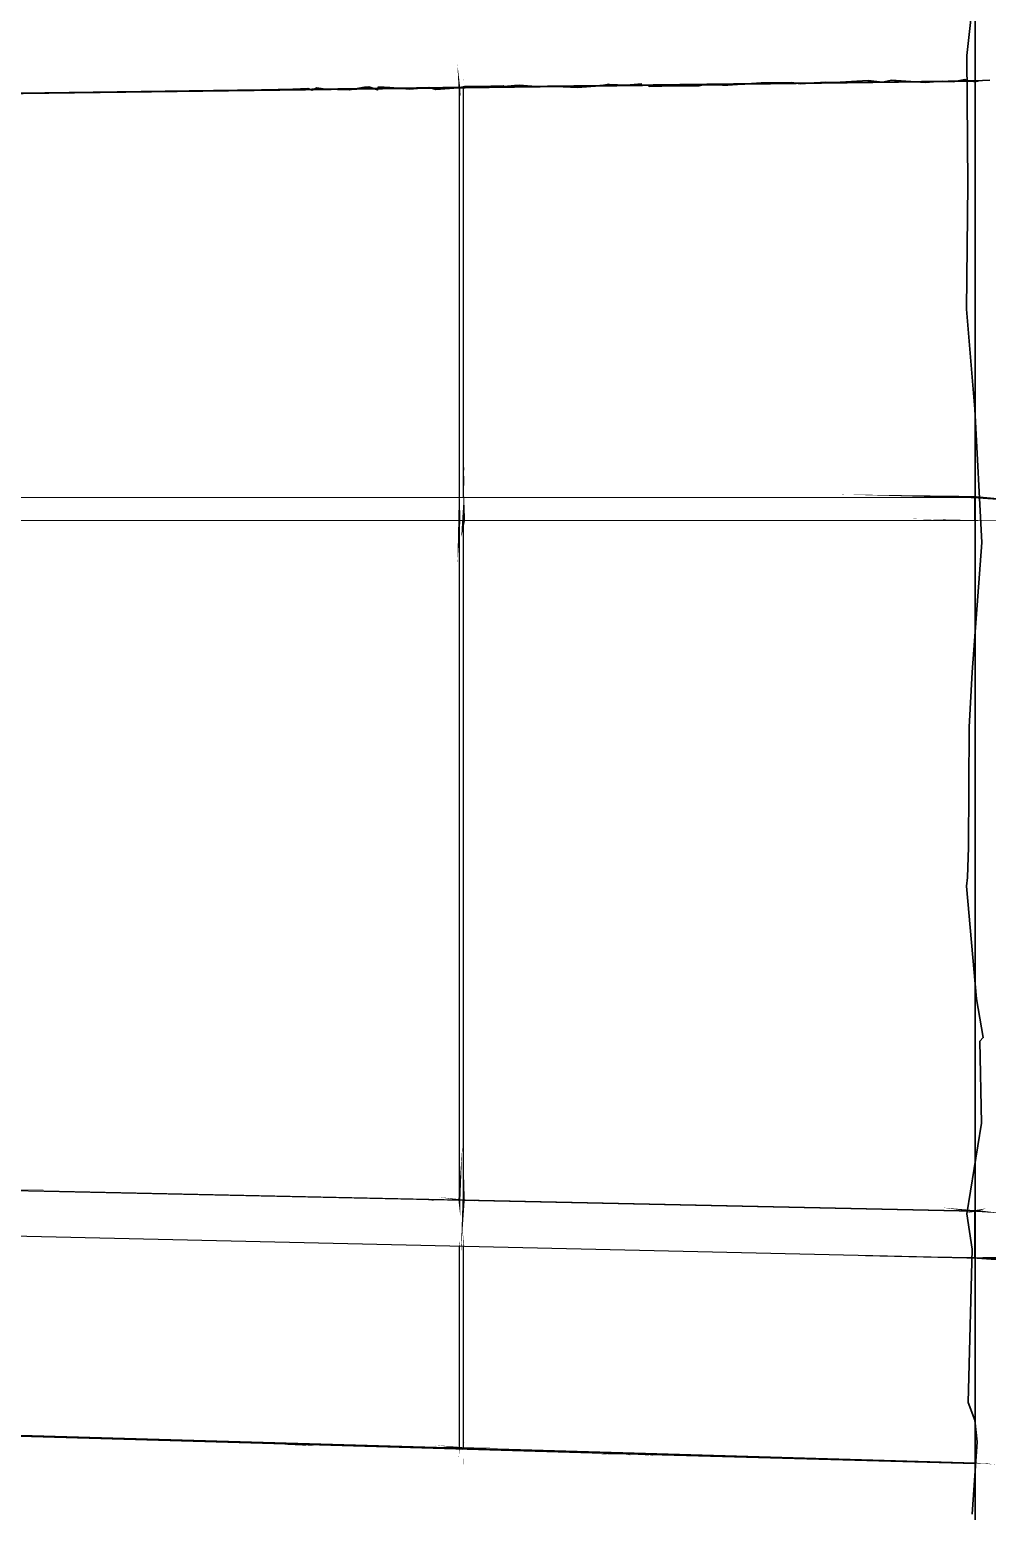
# Model space of a CAD drawing. Header units: inches. Extents: x -877 to 882, y -418 to 410.
# Drawn here: x 177.7 to 281.3, y -203.8 to -43.5 of the extents above; entities that cross this region are included whole.
import ezdxf

# ---------------------------------------------------------------- set-up
doc = ezdxf.new("R2010")
doc.units = ezdxf.units.IN
doc.header["$LTSCALE"] = 0.5
doc.header["$MEASUREMENT"] = 0
doc.layers.get('0').update_dxf_attribs({"lineweight": 18})
for name, color, linetype, lineweight in [('A-Glaz-Curt', 52, 'Continuous', 35), ('A-Glaz-Curt-Unit', 51, 'Continuous', 25), ('A-Wall', 113, 'Continuous', 35)]:
    doc.layers.add(name, color=color, linetype=linetype, lineweight=lineweight)

# ---------------------------------------------------------------- blocks, each defined once
blk = doc.blocks.new('*U12')
at = {"layer": 'A-Glaz-Curt', "color": 143, "linetype": 'Continuous', "lineweight": 35}
for p, q in [((279.99, -251.38), (279.99, 350.37)), ((279.98, -49.03), (279.98, -36.9)), ((205.38, -49.98), (242.23, -49.5)), ((242.23, -49.5), (279.98, -49.03)), ((279.98, -49.03), (279.99, -49.03)), ((169.41, -50.44), (205.38, -49.98)), ((169.41, -195.44), (205.38, -196.48)), ((205.38, -196.48), (242.23, -197.53)), ((242.23, -197.53), (279.98, -198.58)), ((279.98, -210.71), (279.98, -198.58)), ((279.98, -198.58), (279.99, -198.58))]:
    blk.add_line(p, q, dxfattribs=at)
at = {"layer": 'A-Glaz-Curt-Unit', "color": 141, "linetype": 'Continuous', "lineweight": 25}
for p, q in [((224.65, -49.78), (279.99, -49.06)), ((171.58, -50.48), (224.19, -49.79)), ((171.58, -168.93), (224.19, -170.06)), ((224.65, -170.07), (279.99, -171.26)), ((171.58, -195.37), (224.19, -196.9)), ((224.65, -196.91), (279.99, -198.52))]:
    blk.add_line(p, q, dxfattribs=at)
at = {"layer": 'A-Glaz-Curt-Unit', "color": 143, "linetype": 'Continuous', "lineweight": 25}
for p, q in [((224.19, -49.79), (224.65, -49.78)), ((224.19, -94.08), (224.19, -49.79)), ((224.65, -94.08), (224.65, -49.78)), ((66.8, -94.15), (279.93, -94.06)), ((279.93, -96.59), (279.93, -94.06)), ((279.93, -94.06), (279.99, -94.06)), ((171.16, -96.55), (279.93, -96.59)), ((224.19, -170.06), (224.19, -96.57)), ((224.65, -170.07), (224.65, -96.57)), ((279.93, -96.59), (279.99, -96.59)), ((171.16, -168.97), (279.93, -171.3)), ((66.8, -171.48), (279.93, -176.35)), ((224.19, -170.06), (224.65, -170.07)), ((279.93, -171.3), (279.99, -171.29)), ((279.93, -176.35), (279.93, -171.3)), ((224.19, -196.9), (224.19, -175.08)), ((224.65, -196.91), (224.65, -175.09)), ((279.93, -176.35), (279.99, -176.34)), ((224.19, -196.9), (224.65, -196.91))]:
    blk.add_line(p, q, dxfattribs=at)
blk = doc.blocks.new('New Napkin Sketch')
at = {"layer": 'A-Wall', "color": 143, "linetype": 'Continuous', "lineweight": 35}
for p, q in [((279.98, -49.03), (279.98, -36.9)), ((279.98, -49.03), (279.99, -49.03)), ((279.98, -210.71), (279.98, -198.58)), ((279.98, -198.58), (279.99, -198.58))]:
    blk.add_line(p, q, dxfattribs=at)
at = {"layer": 'A-Wall', "color": 143, "linetype": 'Continuous', "lineweight": 25}
for p, q in [((224.19, -49.79), (224.65, -49.78)), ((279.93, -96.59), (279.93, -94.06)), ((279.93, -94.06), (279.99, -94.06)), ((279.93, -96.59), (279.99, -96.59)), ((224.19, -170.06), (224.65, -170.07)), ((279.93, -171.3), (279.99, -171.29)), ((279.93, -176.35), (279.93, -171.3)), ((279.93, -176.35), (279.99, -176.34)), ((224.19, -196.9), (224.65, -196.91))]:
    blk.add_line(p, q, dxfattribs=at)
at = {"layer": 'A-Wall', "color": 143, "linetype": 'Continuous', "lineweight": 35, "extrusion": (0, 0, -1)}
for points in [[(-279.66, -204.08), (-280.19, -196.25), (-279.93, -193.9), (-279.22, -192.01), (-279.65, -175.41), (-279.08, -171.59), (-280.65, -161.78), (-280.48, -152.9), (-280.85, -152.52), (-280.11, -148.33), (-279.04, -136.15), (-279.13, -135.22), (-279.26, -131.91), (-279.34, -118.96), (-279.65, -113), (-280.71, -98.97), (-279.95, -84.54), (-279.04, -73.72), (-279.18, -60.24), (-279.07, -46.29), (-280.21, -35.9)], [(-204.64, -49.93), (-205.38, -49.98), (-207.79, -49.85), (-208.28, -50.05), (-208.77, -49.78), (-209.72, -49.93), (-212.32, -50.01), (-213.94, -49.71), (-214.41, -49.68), (-215.34, -50.01), (-215.46, -49.69), (-216.66, -49.74), (-218.85, -49.94), (-220.89, -49.76), (-221.65, -49.95), (-224.08, -49.78), (-224.74, -49.65), (-226.22, -49.65), (-228.92, -49.58), (-229.04, -49.65), (-230.15, -49.53), (-230.67, -49.49), (-232.48, -49.63), (-234.67, -49.63), (-236.97, -49.73), (-239.37, -49.57), (-240.38, -49.38), (-240.4, -49.43), (-242.23, -49.5), (-243.91, -49.36)], [(-240.59, -49.57), (-242.23, -49.5), (-244.64, -49.48), (-244.72, -49.63), (-247.45, -49.57), (-250.12, -49.58), (-250.56, -49.45), (-252.66, -49.5), (-253.24, -49.51), (-256.83, -49.23), (-258.81, -49.23), (-260.1, -49.22), (-261.07, -49.34), (-263.77, -49.16), (-264.21, -49.2), (-264.77, -49.22), (-268.39, -49), (-269.94, -49.16), (-270.94, -48.97), (-274.58, -49.2), (-276.41, -49.05), (-277.58, -49.12), (-278.86, -48.87), (-279.11, -49), (-279.98, -49.03), (-281.56, -48.94)]]:
    blk.add_lwpolyline(points, dxfattribs=at)
at = {"layer": 'A-Wall', "color": 143, "linetype": 'Continuous', "lineweight": 25, "extrusion": (0, 0, -1)}
for points in [[(-224.25, -95.23, 0, 0.00617, 0), (-224.19, -94.08, 0.00617, 0, 0), (-224.24, -90.37, 0, 0, 0), (-224.08, -88.87, 0, 0, 0), (-224.06, -84.77, 0, 0, 0), (-224.18, -81.92, 0, 0, 0), (-224.28, -79.07, 0, 0, 0), (-224.09, -75.46, 0, 0, 0), (-224.1, -73.89, 0, 0, 0), (-224.18, -72.15, 0, 0, 0), (-224.12, -68.5, 0, 0, 0), (-224.11, -68.45, 0, 0, 0), (-224.29, -68.11, 0, 0, 0), (-224.26, -67.21, 0, 0, 0), (-224.32, -66.87, 0, 0, 0), (-224.18, -62.77, 0, 0, 0), (-224.3, -60.24, 0, 0, 0), (-224.35, -59.02, 0, 0, 0), (-224.33, -55.35, 0, 0, 0), (-224.34, -53.37, 0, 0, 0), (-224.33, -50.75, 0, 0.188, 0), (-224.19, -49.79, 0.188, 0, 0), (-223.98, -47.22, 0, 0, 0)], [(-224.56, -97.98, 0, 0.062, 0), (-224.65, -94.08, 0.062, 0, 0), (-224.76, -90.44, 0, 0, 0), (-224.76, -88.36, 0, 0, 0), (-224.45, -86.74, 0, 0, 0), (-224.68, -86.42, 0, 0, 0), (-224.48, -83.46, 0, 0, 0), (-224.83, -81.79, 0, 0, 0), (-224.52, -81.2, 0, 0, 0), (-224.85, -77.21, 0, 0, 0), (-224.54, -74.67, 0, 0, 0), (-224.71, -72.62, 0, 0, 0), (-224.8, -69.31, 0, 0, 0), (-224.43, -68.51, 0, 0, 0), (-224.46, -66.13, 0, 0, 0), (-224.62, -64.42, 0, 0, 0), (-224.67, -62.43, 0, 0, 0), (-224.47, -60.77, 0, 0, 0), (-224.66, -58.18, 0, 0, 0), (-224.61, -56.51, 0, 0, 0), (-224.73, -53.2, 0, 0, 0), (-224.74, -50.1, 0, 0.00566, 0), (-224.65, -49.78, 0.00566, 0, 0), (-224.7, -47.85, 0, 0, 0)], [(-224.3, -171.94, 0, 0.219, 0), (-224.19, -170.06, 0.219, 0, 0), (-224.52, -164.13, 0, 0, 0), (-224.42, -160.48, 0, 0, 0), (-224.43, -154.8, 0, 0, 0), (-224.07, -150.27, 0, 0, 0), (-224.06, -143.39, 0, 0, 0), (-224.2, -136.99, 0, 0, 0), (-224.46, -135.35, 0, 0, 0), (-223.86, -128.6, 0, 0, 0), (-224.03, -125.66, 0, 0, 0), (-224.24, -122.98, 0, 0, 0), (-224.09, -120.84, 0, 0, 0), (-223.91, -113.73, 0, 0, 0), (-224.48, -107.53, 0, 0, 0), (-224.32, -103.72, 0, 0, 0), (-223.98, -101.19, 0, 0.232, 0), (-224.19, -96.57, 0.232, 0, 0), (-224.17, -91.65, 0, 0, 0)], [(-50.03, -95.01, 0, 0.326, 0), (-66.8, -94.15, 0.326, 0, 0), (-73.27, -93.61, 0, 0, 0), (-88.59, -94.04, 0, 0, 0), (-104.41, -93.37, 0, 0, 0), (-104.69, -94.78, 0, 0, 0), (-108.36, -94.5, 0, 0, 0), (-127.45, -94.33, 0, 0, 0), (-139.19, -93.5, 0, 0, 0), (-154.13, -94.78, 0, 0, 0), (-169.32, -93.97, 0, 0, 0), (-182.97, -93.8, 0, 0, 0), (-198.52, -93.89, 0, 0, 0), (-203.87, -94.94, 0, 0, 0), (-221.1, -93.71, 0, 0, 0), (-227.37, -93.32, 0, 0, 0), (-240.24, -93.64, 0, 0, 0), (-248.84, -94.87, 0, 0, 0), (-265.43, -93.77, 0, 0.244, 0), (-279.93, -94.06, 0.244, 0, 0), (-289.6, -94.85, 0, 0, 0)], [(-224.35, -176, 0, 0.244, 0), (-224.65, -170.07, 0.244, 0, 0), (-224.59, -163.85, 0, 0, 0), (-224.98, -160.78, 0, 0, 0), (-224.81, -157.01, 0, 0, 0), (-224.9, -154.78, 0, 0, 0), (-225.01, -149.93, 0, 0, 0), (-224.53, -144.53, 0, 0, 0), (-224.7, -138.76, 0, 0, 0), (-224.91, -133.71, 0, 0, 0), (-224.89, -132.37, 0, 0, 0), (-224.77, -129.61, 0, 0, 0), (-224.85, -122.31, 0, 0, 0), (-224.62, -115.01, 0, 0, 0), (-224.35, -114.2, 0, 0, 0), (-224.85, -113.77, 0, 0, 0), (-224.8, -109.51, 0, 0, 0), (-224.99, -107.4, 0, 0, 0), (-224.55, -102.58, 0, 0, 0), (-225, -99.78, 0, 0, 0), (-224.39, -98.44, 0, 0.321, 0), (-224.65, -96.57, 0.321, 0, 0), (-224.69, -93.54, 0, 0, 0)], [(-160.67, -96.22, 0, 0.08, 0), (-171.16, -96.55, 0.08, 0, 0), (-174.23, -97.06, 0, 0, 0), (-176.18, -96.92, 0, 0, 0), (-182.69, -96.41, 0, 0, 0), (-187.65, -96.2, 0, 0, 0), (-196.5, -96.81, 0, 0, 0), (-207.11, -96.93, 0, 0, 0), (-213.76, -97.07, 0, 0, 0), (-219.43, -97, 0, 0, 0), (-228.51, -96.04, 0, 0, 0), (-235.46, -96.79, 0, 0, 0), (-236.63, -96.13, 0, 0, 0), (-242.3, -96.99, 0, 0, 0), (-243.38, -96.95, 0, 0, 0), (-249.25, -96.45, 0, 0, 0), (-255.24, -96.94, 0, 0, 0), (-264.28, -96.63, 0, 0, 0), (-272.51, -96.38, 0, 0.0788, 0), (-279.93, -96.59, 0.0788, 0, 0), (-290.07, -96.44, 0, 0, 0)], [(-161.27, -168.85, 0, 0.107, 0), (-171.16, -168.97, 0.107, 0, 0), (-180.85, -168.94, 0, 0, 0), (-184.08, -169.49, 0, 0, 0), (-194.73, -170.01, 0, 0, 0), (-204.1, -169.22, 0, 0, 0), (-206.08, -169.34, 0, 0, 0), (-213.32, -169.77, 0, 0, 0), (-220.61, -170.36, 0, 0, 0), (-229.79, -170.4, 0, 0, 0), (-238.29, -170.42, 0, 0, 0), (-241.61, -170.72, 0, 0, 0), (-251.48, -170.64, 0, 0, 0), (-252.65, -170.97, 0, 0, 0), (-262.57, -170.42, 0, 0, 0), (-265.97, -170.55, 0, 0, 0), (-267.91, -170.91, 0, 0, 0), (-276.42, -170.91, 0, 0.211, 0), (-279.93, -171.3, 0.211, 0, 0), (-281.16, -171, 0, 0, 0)], [(-50.74, -171.63, 0, 0.374, 0), (-66.8, -171.48, 0.374, 0, 0), (-83.59, -171.59, 0, 0, 0), (-87.31, -171.71, 0, 0, 0), (-99.6, -172.2, 0, 0, 0), (-101.72, -172.94, 0, 0, 0), (-112.49, -173.32, 0, 0, 0), (-126.16, -172.96, 0, 0, 0), (-133.61, -172.2, 0, 0, 0), (-140.98, -173.01, 0, 0, 0), (-147.4, -174.18, 0, 0, 0), (-155.5, -172.56, 0, 0, 0), (-156.08, -172.9, 0, 0, 0), (-170.11, -173.4, 0, 0, 0), (-176, -174.85, 0, 0, 0), (-182.52, -173.65, 0, 0, 0), (-197.67, -173.59, 0, 0, 0), (-212.13, -175.14, 0, 0, 0), (-223.98, -174.87, 0, 0, 0), (-242.09, -174.79, 0, 0, 0), (-247.66, -174.71, 0, 0, 0), (-266.54, -176.13, 0, 0.176, 0), (-279.93, -176.35, 0.176, 0, 0), (-293.08, -177.36, 0, 0, 0)], [(-224.13, -197.91, 0, 0.0887, 0), (-224.19, -196.9, 0.0887, 0, 0), (-224.15, -196.57, 0, 0, 0), (-224.19, -194.58, 0, 0, 0), (-224.25, -194.2, 0, 0, 0), (-224.19, -193.85, 0, 0, 0), (-224.24, -192.92, 0, 0, 0), (-224.14, -191.31, 0, 0, 0), (-224.14, -189.25, 0, 0, 0), (-224.15, -187.73, 0, 0, 0), (-224.23, -186.12, 0, 0, 0), (-224.09, -185.06, 0, 0, 0), (-224.25, -184.88, 0, 0, 0), (-224.15, -183.91, 0, 0, 0), (-224.09, -183.6, 0, 0, 0), (-224.13, -183.2, 0, 0, 0), (-224.13, -181.77, 0, 0, 0), (-224.13, -180.4, 0, 0, 0), (-224.18, -179.19, 0, 0, 0), (-224.28, -177.03, 0, 0, 0), (-224.14, -176.71, 0, 0, 0), (-224.13, -175.57, 0, 0.086, 0), (-224.19, -175.08, 0.086, 0, 0), (-224.25, -174.56, 0, 0, 0)], [(-224.68, -199.03, 0, 0.0273, 0), (-224.65, -196.91, 0.0273, 0, 0), (-224.72, -196.21, 0, 0, 0), (-224.76, -195.36, 0, 0, 0), (-224.65, -195.08, 0, 0, 0), (-224.61, -193.37, 0, 0, 0), (-224.58, -192.32, 0, 0, 0), (-224.62, -190.86, 0, 0, 0), (-224.67, -189.89, 0, 0, 0), (-224.63, -188.9, 0, 0, 0), (-224.68, -187.76, 0, 0, 0), (-224.68, -186.76, 0, 0, 0), (-224.73, -185.15, 0, 0, 0), (-224.67, -184, 0, 0, 0), (-224.6, -182.47, 0, 0, 0), (-224.54, -181.8, 0, 0, 0), (-224.65, -179.7, 0, 0, 0), (-224.55, -178.8, 0, 0, 0), (-224.75, -178.34, 0, 0, 0), (-224.73, -177.06, 0, 0, 0), (-224.73, -175.92, 0, 0, 0), (-224.61, -175.78, 0, 0, 0), (-224.65, -175.17, 0, 0.0804, 0), (-224.65, -175.09, 0.0804, 0, 0), (-224.55, -173.32, 0, 0, 0)], [(-276.96, -176.3, 0, 0.693, 0), (-289.59, -176.56, 0.693, 0, 0), (-290.47, -177.23, 0, 0, 0), (-295.9, -177.15, 0, 0, 0), (-307.87, -177.01, 0, 0, 0), (-321.72, -177.61, 0, 0, 0), (-333.93, -177.47, 0, 0, 0), (-340.5, -177.06, 0, 0, 0), (-345.58, -178.26, 0, 0, 0), (-354.06, -177.48, 0, 0, 0), (-354.95, -177.54, 0, 0, 0), (-360.69, -177.44, 0, 0, 0), (-366.33, -178.2, 0, 0, 0), (-373.14, -178.7, 0, 0, 0), (-385.8, -178.97, 0, 0, 0), (-394.89, -179.09, 0, 0, 0), (-396.18, -178.28, 0, 0, 0), (-403.06, -179.24, 0, 0, 0), (-415.5, -179.05, 0, 0, 0), (-416.45, -178.97, 0, 0, 0), (-428.16, -178.92, 0, 0.191, 0), (-429.89, -179.49, 0.191, 0, 0), (-436.3, -180.15, 0, 0, 0)]]:
    blk.add_lwpolyline(points, format="xyseb", dxfattribs=at)
at = {"layer": 'A-Wall', "color": 141, "linetype": 'Continuous', "lineweight": 25, "extrusion": (0, 0, -1)}
for points in [[(-167.64, -50.72, 0, 0.224, 0), (-171.58, -50.48, 0.224, 0, 0), (-173.3, -50.42, 0, 0, 0), (-174.65, -50.66, 0, 0, 0), (-179.77, -50.26, 0, 0, 0), (-181.21, -50.1, 0, 0, 0), (-185.94, -50.28, 0, 0, 0), (-189.03, -50.38, 0, 0, 0), (-190.01, -50.25, 0, 0, 0), (-190.69, -50.21, 0, 0, 0), (-195.43, -50.08, 0, 0, 0), (-197.72, -50.1, 0, 0, 0), (-199.92, -49.92, 0, 0, 0), (-204.44, -50, 0, 0, 0), (-207.57, -50.16, 0, 0, 0), (-209.25, -50.12, 0, 0, 0), (-213.44, -50.07, 0, 0, 0), (-218.07, -49.62, 0, 0, 0), (-219.89, -49.77, 0, 0.0724, 0), (-224.19, -49.79, 0.0724, 0, 0), (-227.15, -49.81, 0, 0, 0)], [(-223.91, -49.69, 0, 0.187, 0), (-224.65, -49.78, 0.187, 0, 0), (-227.95, -49.58, 0, 0, 0), (-228.17, -49.72, 0, 0, 0), (-231.59, -49.87, 0, 0, 0), (-236.92, -49.89, 0, 0, 0), (-240.85, -49.65, 0, 0, 0), (-245.42, -49.25, 0, 0, 0), (-246.13, -49.31, 0, 0, 0), (-249.79, -49.22, 0, 0, 0), (-253.85, -49.67, 0, 0, 0), (-254.52, -49.51, 0, 0, 0), (-258.74, -49.45, 0, 0, 0), (-262.96, -49.51, 0, 0, 0), (-266.68, -49.29, 0, 0, 0), (-270.94, -49.25, 0, 0, 0), (-276.02, -49.08, 0, 0, 0), (-277.58, -48.87, 0, 0, 0), (-278.16, -48.99, 0, 0.272, 0), (-279.99, -49.06, 0.272, 0, 0), (-280.42, -49.11, 0, 0, 0)], [(-169.88, -168.74, 0, 0.231, 0), (-171.58, -168.93, 0.231, 0, 0), (-174.38, -169.06, 0, 0, 0), (-178.12, -169.09, 0, 0, 0), (-179.64, -168.99, 0, 0, 0), (-183.54, -169.19, 0, 0, 0), (-188.38, -169.37, 0, 0, 0), (-189.48, -169.47, 0, 0, 0), (-193.96, -169.56, 0, 0, 0), (-194.01, -169.62, 0, 0, 0), (-196.47, -169.72, 0, 0, 0), (-197.58, -169.59, 0, 0, 0), (-201.99, -169.57, 0, 0, 0), (-206.5, -169.52, 0, 0, 0), (-208.36, -169.77, 0, 0, 0), (-213.51, -169.6, 0, 0, 0), (-218.39, -170.1, 0, 0, 0), (-221.89, -169.77, 0, 0.121, 0), (-224.19, -170.06, 0.121, 0, 0), (-224.96, -170.02, 0, 0, 0)], [(-219.36, -170.18, 0, 0.0358, 0), (-224.65, -170.07, 0.0358, 0, 0), (-226.05, -170.25, 0, 0, 0), (-231.04, -170.1, 0, 0, 0), (-234.16, -170.26, 0, 0, 0), (-236.27, -170.15, 0, 0, 0), (-238.79, -170.29, 0, 0, 0), (-241.25, -170.63, 0, 0, 0), (-244.86, -170.68, 0, 0, 0), (-246.55, -170.62, 0, 0, 0), (-251.18, -170.55, 0, 0, 0), (-253.17, -170.93, 0, 0, 0), (-254.46, -170.55, 0, 0, 0), (-258.96, -171.02, 0, 0, 0), (-260.15, -170.67, 0, 0, 0), (-262.01, -170.69, 0, 0, 0), (-265.85, -171.01, 0, 0, 0), (-270.7, -171.06, 0, 0, 0), (-274.05, -171.12, 0, 0, 0), (-274.7, -171.25, 0, 0, 0), (-275.78, -171.19, 0, 0, 0), (-279.1, -171.48, 0, 0.206, 0), (-279.99, -171.26, 0.206, 0, 0), (-283.09, -171.55, 0, 0, 0)], [(-166.88, -195.03, 0, 0.0931, 0), (-171.58, -195.37, 0.0931, 0, 0), (-172.86, -195.58, 0, 0, 0), (-172.94, -195.45, 0, 0, 0), (-175.76, -195.24, 0, 0, 0), (-178.71, -195.41, 0, 0, 0), (-180.23, -195.58, 0, 0, 0), (-184.84, -195.99, 0, 0, 0), (-185.97, -195.72, 0, 0, 0), (-187.68, -195.75, 0, 0, 0), (-188.33, -195.77, 0, 0, 0), (-192.54, -195.72, 0, 0, 0), (-195.79, -195.94, 0, 0, 0), (-200.47, -196.39, 0, 0, 0), (-205.42, -196.3, 0, 0, 0), (-210.26, -196.37, 0, 0, 0), (-212.58, -196.5, 0, 0, 0), (-214.98, -196.52, 0, 0, 0), (-218.09, -196.61, 0, 0, 0), (-220.79, -196.78, 0, 0.148, 0), (-224.19, -196.9, 0.148, 0, 0), (-224.56, -197.15, 0, 0, 0)], [(-221.5, -196.6, 0, 0.14, 0), (-224.65, -196.91, 0.14, 0, 0), (-228.05, -196.91, 0, 0, 0), (-230.55, -196.84, 0, 0, 0), (-233.05, -197.37, 0, 0, 0), (-236.19, -197.29, 0, 0, 0), (-237.15, -197.37, 0, 0, 0), (-242.61, -197.54, 0, 0, 0), (-247.58, -197.59, 0, 0, 0), (-248.9, -197.52, 0, 0, 0), (-254.15, -197.85, 0, 0, 0), (-259.38, -197.7, 0, 0, 0), (-264.84, -198.22, 0, 0, 0), (-265.87, -198.01, 0, 0, 0), (-268.05, -198.03, 0, 0, 0), (-269.82, -198.06, 0, 0, 0), (-275.2, -198.17, 0, 0, 0), (-278.43, -198.57, 0, 0.0373, 0), (-279.99, -198.52, 0.0373, 0, 0), (-282.84, -198.77, 0, 0, 0)]]:
    blk.add_lwpolyline(points, format="xyseb", dxfattribs=at)
at = {"layer": 'A-Wall', "color": 143, "linetype": 'Continuous', "lineweight": 35, "extrusion": (0, 0, -1)}
for points in [[(-174.59, -50.34, 0, 0, 0), (-177.7, -50.42, 0, 0, 0), (-180.79, -50.45, 0, 0, 0), (-183.68, -50.42, 0, 0, 0), (-186.53, -50.39, 0, 0, 0), (-189.2, -50.14, 0, 0, 0), (-190.92, -50.1, 0, 0, 0), (-192.9, -50.18, 0, 0, 0), (-194.22, -50.11, 0, 0, 0), (-196.23, -50.18, 0, 0, 0), (-197.35, -50.11, 0, 0, 0), (-199.39, -50.11, 0, 0, 0), (-199.48, -49.96, 0, 0, 0), (-200.87, -49.89, 0, 0, 0), (-201.17, -50.19, 0, 0, 0), (-201.21, -50.04, 0, 0, 0), (-204.21, -49.83, 0, 0, 0), (-204.65, -49.82, 0, 0, 0), (-205.23, -49.98, 0, 0.168, 0), (-205.38, -49.98, 0.168, 0, 0), (-206.83, -49.98, 0, 0, 0)], [(-177.42, -195.84, 0, 0, 0), (-177.75, -195.85, 0, 0, 0), (-181.05, -195.81, 0, 0, 0), (-181.9, -195.85, 0, 0, 0), (-185.19, -195.89, 0, 0, 0), (-186.52, -195.99, 0, 0, 0), (-188.92, -195.97, 0, 0, 0), (-191.08, -196.05, 0, 0, 0), (-192.12, -196.1, 0, 0, 0), (-193.58, -196.27, 0, 0, 0), (-196.92, -196.34, 0, 0, 0), (-200.4, -196.34, 0, 0, 0), (-200.92, -196.4, 0, 0, 0), (-204.35, -196.46, 0, 0, 0), (-205.34, -196.37, 0, 0.167, 0), (-205.38, -196.48, 0.167, 0, 0), (-208.61, -196.71, 0, 0, 0)], [(-202.82, -196.37, 0, 0.0788, 0), (-205.38, -196.48, 0.0788, 0, 0), (-208.54, -196.69, 0, 0, 0), (-209.83, -196.72, 0, 0, 0), (-213.07, -196.61, 0, 0, 0), (-216.67, -196.92, 0, 0, 0), (-217.23, -196.82, 0, 0, 0), (-218.17, -196.8, 0, 0, 0), (-221.54, -197.1, 0, 0, 0), (-222.38, -197.01, 0, 0, 0), (-222.96, -196.97, 0, 0, 0), (-224.76, -197.14, 0, 0, 0), (-225.96, -197.03, 0, 0, 0), (-226.3, -197, 0, 0, 0), (-229.44, -197.06, 0, 0, 0), (-230.85, -197.22, 0, 0, 0), (-233.91, -197.45, 0, 0, 0), (-235.33, -197.37, 0, 0, 0), (-238.22, -197.56, 0, 0, 0), (-241.54, -197.62, 0, 0.137, 0), (-242.23, -197.53, 0.137, 0, 0), (-242.77, -197.73, 0, 0, 0)], [(-239.4, -197.63, 0, 0.12, 0), (-242.23, -197.53, 0.12, 0, 0), (-245.24, -197.74, 0, 0, 0), (-245.35, -197.8, 0, 0, 0), (-246.68, -197.49, 0, 0, 0), (-248.78, -197.62, 0, 0, 0), (-249.09, -197.65, 0, 0, 0), (-251.37, -197.85, 0, 0, 0), (-251.64, -197.95, 0, 0, 0), (-255.16, -197.76, 0, 0, 0), (-255.37, -198.02, 0, 0, 0), (-256.16, -198, 0, 0, 0), (-259.6, -198.01, 0, 0, 0), (-262.42, -198.11, 0, 0, 0), (-266.18, -198.1, 0, 0, 0), (-268.97, -198.27, 0, 0, 0), (-272.68, -198.25, 0, 0, 0), (-273.05, -198.49, 0, 0, 0), (-274.44, -198.6, 0, 0, 0), (-275.09, -198.44, 0, 0, 0), (-276.15, -198.58, 0, 0, 0), (-277.24, -198.6, 0, 0.0278, 0), (-279.98, -198.58, 0.0278, 0, 0), (-281.94, -198.6, 0, 0, 0)]]:
    blk.add_lwpolyline(points, format="xyseb", dxfattribs=at)

msp = doc.modelspace()

# ---------------------------------------------------------------- block references
msp.add_blockref('New Napkin Sketch', (0, 0))
at = {"color": 7, "linetype": 'Continuous', "lineweight": -3}
msp.add_blockref('*U12', (0, 0), dxfattribs=at)

doc.saveas('drawing.dxf')
